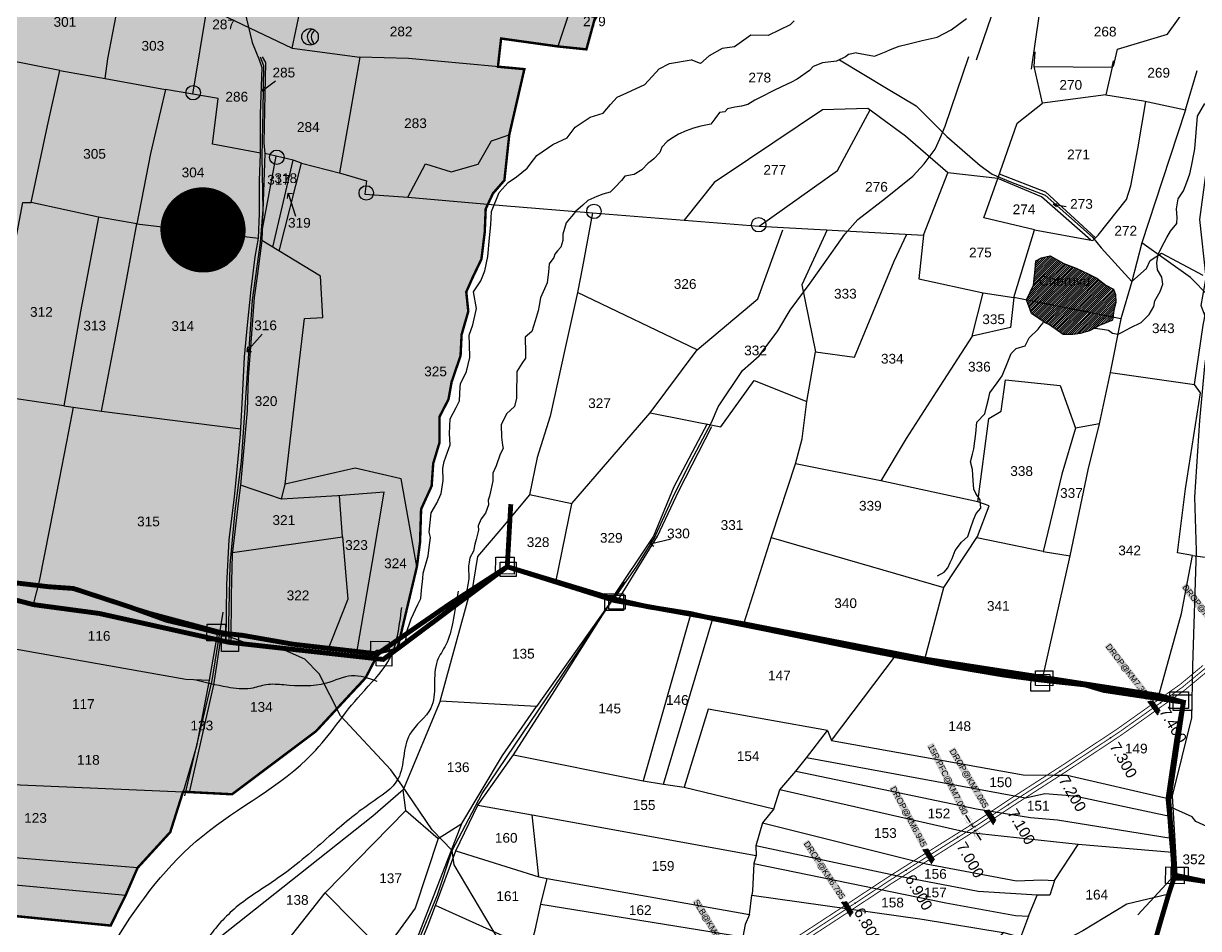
# Model space of a CAD drawing. Header units: inches. Extents: x 201585 to 225365, y 1598878 to 1613111.
# Drawn here: x 208348 to 210278, y 1603468 to 1604955 of the extents above; entities that cross this region are included whole.
import ezdxf
from ezdxf.enums import TextEntityAlignment as Align

# ---------------------------------------------------------------- set-up
doc = ezdxf.new("R2010")
doc.units = ezdxf.units.IN
doc.header["$LTSCALE"] = 15
doc.header["$MEASUREMENT"] = 0
doc.linetypes.add('DASHED2', pattern=[0.375, 0.25, -0.125])
doc.linetypes.add('HIDDEN2', pattern=[0.1875, 0.125, -0.0625])
for name, color, linetype in [('BOUNDRY STONES', 240, 'Continuous'), ('CANAL1', 7, 'Continuous'), ('CSMark', 72, 'Continuous'), ('PLOTS', 7, 'Continuous'), ('PLOTS NO', 7, 'Continuous'), ('ROADS', 1, 'Continuous'), ('STREAMS', 4, 'Continuous'), ('STRUCTURE', 5, 'Continuous'), ('text2', 7, 'Continuous'), ('VILLAGE BOUNDRY', 5, 'Continuous'), ('wells', 7, 'Continuous'), ('WUA13', 3, 'Continuous')]:
    doc.layers.add(name, color=color, linetype=linetype)
doc.styles.get("Standard").update_dxf_attribs({"font": 'arial.ttf'})
doc.dimstyles.get("Standard").update_dxf_attribs({"dimtxt": 0.18, "dimasz": 0.18, "dimexe": 0.18, "dimexo": 0.0625, "dimgap": 0.09, "dimtad": 0, "dimtih": 1, "dimtoh": 1, "dimdec": 4, "dimzin": 0, "dimdsep": 46, "dimtxsty": 'Standard', "dimcen": 0.09, "dimadec": 0, "dimazin": 0, "dimtfac": 1, "dimtdec": 4, "dimtofl": 0, "dimtmove": 0, "dimatfit": 3, "dimfxl": 1, "dimtolj": 1, "dimtzin": 0, "dimarcsym": 0})

# ---------------------------------------------------------------- blocks, each defined once
blk = doc.blocks.new('DROP')
h = blk.add_hatch()
h.set_pattern_fill('ANSI31', color=1, scale=10, angle=45)
h.set_pattern_definition([(90, (-324.4107, -25.7687), (-1.25, 0), [])])
h.paths.add_polyline_path([(-9.9, -4.3), (-13.8, 4.1), (13.8, 4.1), (10.2, -4.3)])
at = {"layer": 'STRUCTURE', "color": 5, "const_width": 0.49}
blk.add_lwpolyline([(-9.9, -4.3), (-13.8, 4.1), (13.8, 4.1), (10.2, -4.3), (-9.9, -4.3)], dxfattribs=at)
at = {"layer": 'STRUCTURE', "color": 5}
blk.add_circle((0, 0), 1.33, dxfattribs=at)
blk = doc.blocks.new('1INLET')
at = {"layer": 'STRUCTURE', "color": 190}
for points, const_width in [([(9.4, 10.1), (9.4, 7.3), (5.2, 4.5), (0, 4.5), (0, 4.5), (0, 4.5), (-5.2, 4.5), (-9.4, 7.3), (-9.4, 10.1)], 0.35), ([(0, -4.5), (0, 4.5)], 1.75), ([(7.3, 5.9), (22.7, 5.9)], 0.35), ([(-9.4, -10.1), (-9.4, -7.3), (-5.2, -4.5), (0, -4.5), (5.2, -4.5), (9.4, -7.3), (9.4, -10.1)], 0.35), ([(7.3, -5.9), (22.7, -5.9)], 0.35)]:
    blk.add_lwpolyline(points, dxfattribs=dict(at, const_width=const_width))
at = {"layer": 'STRUCTURE', "color": 0}
blk.add_circle((0, 0), 1.31, dxfattribs=at)
blk.add_leader([(26, 0.1), (5.6, 0)], dimstyle='Standard', override={"dimasz": 8, "dimgap": 0.09, "dimtad": 0}, dxfattribs=at)

msp = doc.modelspace()

# ---------------------------------------------------------------- hatches: boundary and pattern name
at = {"layer": 'PLOTS NO', "true_color": 0xafd9aa}
h = msp.add_hatch(dxfattribs=at)
h.set_pattern_fill('ANSI31', color=9)
h.set_pattern_definition([(45, (0, 0), (-0.088388347648, 0.088388347648), [])])
h.paths.add_polyline_path([(208994.5, 1604062.4), (208962.5, 1603927.4), (208927.7, 1603919.3), (208790.8, 1603935), (208688.9, 1603951.7), (208521.7, 1603996.6), (208430.3, 1604026.5), (208389.5, 1604029.4), (208303.1, 1604039.5), (208183.5, 1604076), (208068, 1604112.4), (208000.2, 1604139.5), (208025.4, 1604297.9), (208064.7, 1604545.2), (208145.6, 1604794.4), (208169.9, 1604846.5), (208194.2, 1604898.6), (208238.4, 1604962.7), (208285.4, 1605000.6), (208319.1, 1605021.8), (208434.6, 1605082.4), (208437.1, 1605090.6), (208394, 1605097.7), (208330, 1605090.8), (208292.6, 1605065.6), (208266.4, 1605072.3), (208212.8, 1605121.6), (208215.3, 1605133.9), (208233.3, 1605168), (208320.1, 1605215.9), (208366.4, 1605231.4), (208540.9, 1605246.8), (208602.4, 1605237.7), (208641.2, 1605283.2), (208698.7, 1605319.3), (208755.9, 1605365.7), (208781.3, 1605373), (208801.6, 1605386.2), (208813.4, 1605401.9), (208859.5, 1605448.6), (208919.6, 1605485.4), (209000.2, 1605519.6), (209078.7, 1605545.6), (209137.5, 1605565.1), (209163, 1605586.6), (209232.4, 1605613), (209303.9, 1605624.8), (209289.8, 1605610.1), (209246.6, 1605541), (209260.9, 1605540.8), (209393.5, 1605517.5), (209461, 1605507.6), (209528.5, 1605497.7), (209556.8, 1605493.6), (209578.2, 1605535.1), (209662.3, 1605530.2), (209577.1, 1605229.5), (209514.3, 1605235.5), (209456, 1605092.7), (209399.2, 1605104.8), (209109.1, 1605205), (209096.2, 1605164.8), (209094.5, 1605155.7), (209171.6, 1605094.8), (209201.3, 1605068.7), (209269.2, 1605047.5), (209308.3, 1605041.9), (209272.9, 1604912.1), (209226.2, 1604916.9), (209132.8, 1604929.9), (209127.6, 1604883.6), (209171, 1604879.6), (209146.2, 1604771.7), (209138.2, 1604697), (209119.4, 1604675.4), (209107.5, 1604650), (209105.9, 1604611.7), (209100.5, 1604567.5), (209085.3, 1604535.7), (209075.6, 1604513.6), (209078.9, 1604481.7), (209067.9, 1604443.3), (209066.2, 1604408.8), (209051.5, 1604365.7), (209046.4, 1604337.2), (209031.7, 1604308.7), (209031.7, 1604266.4), (209021.3, 1604231.9), (209018.7, 1604194.8), (209001.4, 1604156.8), (208999.7, 1604102.5)])
at = {"layer": 'PLOTS NO', "true_color": 0xc7c8ca}
h = msp.add_hatch(color=9, dxfattribs=at)
h.dxf.hatch_style = 1
h.paths.add_polyline_path([(208150.3, 1603158.3), (208047.7, 1603117.1), (207958.9, 1603122.4), (207958.4, 1603131), (207944.5, 1603147.5), (207840.6, 1603164.5), (207823.2, 1603165.5), (207815.6, 1603195.5), (207738.7, 1603225.1), (207667, 1603250.5), (207669.9, 1603335.7), (207672, 1603398.6), (207675.3, 1603421.9), (207685, 1603480.3), (207697, 1603542), (207699.5, 1603555), (207649.1, 1603563.9), (207683.5, 1603736.6), (207624.3, 1603748.4), (207568.8, 1603764.2), (207539.7, 1603772.7), (207569.3, 1603966.5), (207786.4, 1603945.5), (207807, 1604115.3), (207832.7, 1604189.6), (208000.2, 1604139.5), (208068, 1604112.4), (208183.5, 1604076), (208303.1, 1604039.5), (208372.2, 1604031.4), (208430.3, 1604026.5), (208649.7, 1603958.3), (208671.2, 1603956.4), (208790.8, 1603935), (208931.2, 1603920.1), (208910.4, 1603880.1), (208828.9, 1603792.1), (208691, 1603688.5), (208610.4, 1603692.6), (208589.4, 1603626.3), (208535.7, 1603567.6), (208516.3, 1603522.9), (208491.5, 1603472.8), (208329.9, 1603488.9), (208322.3, 1603457.3), (208318.7, 1603434.3), (208281, 1603397.6), (208250.7, 1603394.9), (208235.7, 1603345.9), (208353, 1603330.4), (208345.3, 1603282), (208300, 1603284.6), (208293.6, 1603256.9), (208241.6, 1603257), (208156, 1603228.8)])
at = {"layer": 'STREAMS'}
h = msp.add_hatch(dxfattribs=at)
h.set_pattern_fill('ANSI31', color=4, scale=19.591158, angle=-0.2757)
h.set_pattern_definition([(44.724334, (196345.0152, 1599625.4793), (-1.72327875, 1.7399414), [])])
h.paths.add_polyline_path([(210034.4, 1604573.2), (210057.2, 1604560.5), (210077.2, 1604552.7), (210098.2, 1604542.6), (210111.3, 1604536.3), (210126.2, 1604524.7), (210138.4, 1604518.4), (210142.1, 1604509.5), (210142.4, 1604497), (210139.3, 1604482.9), (210137.2, 1604467.5), (210126.7, 1604463.1), (210116.8, 1604459), (210099, 1604449.5), (210083.8, 1604445.4), (210071.7, 1604443.6), (210055.9, 1604443.5), (210033.6, 1604459.4), (210026.2, 1604462.7), (210003.9, 1604478.4), (209995.8, 1604500.5), (210007.4, 1604524.8), (210009.8, 1604550.3), (210011.2, 1604564.7), (210020.6, 1604569.8)])
at = {"layer": 'text2'}
h = msp.add_hatch(dxfattribs=at)
h.set_pattern_fill('ANSI31', color=5)
h.set_pattern_definition([(45, (17779.7247, -8063.12473), (-0.088388347648, 0.088388347648), [])])
edge = h.paths.add_edge_path()
edge.add_arc((208643.2, 1604615.5), 69.1, 0, 360)
h.paths.add_polyline_path([(208564.5, 1604584.5), (208721.8, 1604584.5), (208721.8, 1604646.5), (208564.5, 1604646.5)], flags=9)

# ---------------------------------------------------------------- linework, layer by layer
at = {"layer": 'BOUNDRY STONES'}
for points in [[(209123.9, 1604077.9), (209154.3, 1604077.7), (209154.1, 1604050.1), (209123.6, 1604050.4)], [(209303.4, 1604018.2), (209333.8, 1604017.9), (209333.6, 1603990.4), (209303.2, 1603990.6)], [(208649.8, 1603968), (208680.2, 1603967.8), (208680, 1603940.3), (208649.6, 1603940.5)], [(208918.6, 1603939.7), (208949, 1603939.5), (208948.8, 1603911.9), (208918.4, 1603912.2)], [(210003.3, 1603885.5), (210033.8, 1603885.2), (210033.5, 1603857.7), (210003.1, 1603857.9)], [(210231.4, 1603856.8), (210261.9, 1603856.6), (210261.6, 1603829.1), (210231.2, 1603829.3)], [(210224.5, 1603569.3), (210254.9, 1603569), (210254.7, 1603541.5), (210224.3, 1603541.7)]]:
    msp.add_lwpolyline(points, close=True, dxfattribs=at)
at = {"layer": 'BOUNDRY STONES', "color": 1}
for points in [[(209131.2, 1604070), (209157.5, 1604069.9), (209157.4, 1604046.2), (209131.1, 1604046.4)], [(209309.6, 1604015.7), (209336.8, 1604015.5), (209336.7, 1603992.7), (209309.5, 1603992.8)], [(208673.7, 1603948.8), (208701.6, 1603948.6), (208701.5, 1603923), (208673.6, 1603923.2)], [(208927.7, 1603925.3), (208953.5, 1603925.1), (208953.4, 1603899.1), (208927.6, 1603899.2)], [(210010.8, 1603891.5), (210039.1, 1603891.3), (210039, 1603866.8), (210010.7, 1603867)], [(210236.9, 1603851.8), (210267.5, 1603851.6), (210267.4, 1603826), (210236.8, 1603826.2)], [(210233.5, 1603568.9), (210261.5, 1603568.7), (210261.4, 1603547.1), (210233.3, 1603547.2)]]:
    msp.add_lwpolyline(points, close=True, dxfattribs=at)
msp.add_lwpolyline([(210239, 1603555.7), (210178.5, 1603490.2)], dxfattribs=at)
for centre in [(208627, 1604840.9), (208764.4, 1604734.8), (208911.3, 1604676.2), (209285.3, 1604645.9), (209555.9, 1604624)]:
    msp.add_circle(centre, 11.9, dxfattribs=at)
at = {"layer": 'CANAL1', "color": 200, "const_width": 1.5}
for points in [[(209598.9, 1603441.2), (209690.5, 1603501.1), (209766.1, 1603551), (209829.3, 1603591), (209912, 1603642.9), (209966.6, 1603679.4), (210056, 1603737), (210143.6, 1603794.9), (210207.2, 1603840), (210248.2, 1603869), (210285.7, 1603900.2)], [(209605.5, 1603431.1), (209697.1, 1603491), (209772.6, 1603540.9), (209835.7, 1603580.8), (209918.5, 1603632.9), (209973.2, 1603669.3), (210062.6, 1603726.9), (210150.4, 1603785), (210214.1, 1603830.2), (210255.5, 1603859.5), (210293.4, 1603891)]]:
    msp.add_lwpolyline(points, dxfattribs=at)
at = {"layer": 'CANAL1', "color": 1, "linetype": 'HIDDEN2', "ltscale": 4, "const_width": 1.5}
msp.add_lwpolyline([(209602.2, 1603436.2), (209693.8, 1603496), (209769.4, 1603546), (209832.5, 1603585.9), (209915.2, 1603637.9), (209969.9, 1603674.3), (210059.3, 1603731.9), (210147, 1603789.9), (210210.7, 1603835.1), (210251.8, 1603864.3), (210289.6, 1603895.6)], dxfattribs=at)
at = {"layer": 'PLOTS'}
for points in [[(208486.6, 1604896.5), (208506, 1604996.6), (208529.4, 1605117.1), (208529.4, 1605154.8), (208537.5, 1605175.8)], [(208673.6, 1605116.7), (208661.5, 1605048.5), (208649.4, 1604981), (208626.1, 1604838.5)], [(209269.2, 1605047.5), (209226.2, 1604916.9), (209272.9, 1604912.1), (209308.3, 1605041.9)], [(208789.6, 1604913.9), (208813.9, 1605028.3)], [(208649.4, 1604981), (208789.6, 1604913.9), (208900.8, 1604899.5)], [(209226.2, 1604916.9), (209132.8, 1604929.9), (209127.6, 1604883.6)], [(209948.4, 1604700), (209980.2, 1604790.9), (210022.2, 1604823.8), (210008.6, 1604883.8), (210010.1, 1604908)], [(208220.6, 1604354.9), (208287.6, 1604344.9), (208327, 1604553.2), (208347.3, 1604660.4), (208361.1, 1604660.3), (208387.8, 1604786.6), (208407.9, 1604877.4), (208321.8, 1604894.1)], [(208407.9, 1604877.4), (208482.3, 1604864), (208486.6, 1604896.5)], [(208534.5, 1604625.3), (208734.1, 1604602), (208736.1, 1604642.6), (208735.9, 1604696.8), (208737.6, 1604739.9), (208737.5, 1604806.3), (208740.4, 1604881.9), (208735, 1604897.8)], [(208740.5, 1604899.6), (208745.9, 1604890.5), (208744.3, 1604811.8), (208743.3, 1604758.4), (208745, 1604741), (208742.7, 1604677.9), (208739.8, 1604597.9), (208732.5, 1604543.6), (208727.2, 1604504.5), (208722.2, 1604437.5), (208717.4, 1604373.4), (208715.5, 1604319.1), (208710.3, 1604257.7), (208705, 1604196.1), (208700.8, 1604166.9), (208694.2, 1604110.1), (208691.1, 1604082.8), (208689.5, 1604015.6), (208688.7, 1603937.8)], [(208804.8, 1604725), (208869, 1604708.7), (208911.8, 1604696.1), (208908.9, 1604674.1), (208979.5, 1604669.5), (209008.5, 1604723.8), (209050.6, 1604711.1), (209095.1, 1604723.7), (209117.1, 1604761.7), (209146.2, 1604771.7), (209171, 1604879.6), (208980.7, 1604897.2), (208900.8, 1604899.5), (208884.3, 1604805.3), (208867.5, 1604709.2)], [(210008.6, 1604883.8), (210136.5, 1604883), (210126, 1604837.2), (210022.2, 1604823.8)], [(210126, 1604837.2), (210187.8, 1604827.5), (210256.8, 1604812.9), (210276.1, 1604877.1)], [(208482.3, 1604864), (208581.4, 1604846.1), (208557.1, 1604740.8), (208534.5, 1604625.3), (208471.7, 1604636.2), (208361.1, 1604660.3)], [(208737.6, 1604741.4), (208658.9, 1604756.2), (208668, 1604831.4), (208581.4, 1604846.1)], [(208979.5, 1604669.5), (209135.4, 1604655.8), (209283, 1604643.8), (209433.6, 1604631.5), (209556.8, 1604621.6), (209826.5, 1604606.8), (209866.5, 1604709.2), (209797, 1604769.7), (209735.4, 1604815.1), (209660.8, 1604812.8), (209538.9, 1604731.3), (209482.5, 1604693.6), (209433.6, 1604631.5)], [(209556.8, 1604621.6), (209685.1, 1604713), (209738.8, 1604812.6)], [(210256.8, 1604812.9), (210218.8, 1604696.4), (210185.4, 1604594.3), (210168.6, 1604530.7), (210150.6, 1604469.4), (209975.2, 1604504.6)], [(210008.8, 1604615.6), (210104.8, 1604598.2), (210113.6, 1604606.9), (210160.1, 1604665.3), (210167.1, 1604687.9), (210178.4, 1604748.6), (210191.6, 1604826.7)], [(208762.8, 1604736.7), (208740.5, 1604616.8)], [(208758.1, 1604586.9), (208791.2, 1604730), (208745, 1604741)], [(208768.4, 1604580.7), (208804.8, 1604725), (208791.2, 1604730)], [(209826.5, 1604606.8), (209818.9, 1604535.3), (209924.8, 1604512.1), (209975.2, 1604504.6), (210008.8, 1604615.6), (209925.7, 1604635.1), (209948.4, 1604700), (209866.5, 1604709.2)], [(210101.4, 1604598.8), (210020.4, 1604670.1), (209948.4, 1604700)], [(209951.1, 1604707.7), (210026.9, 1604678.2), (210109.2, 1604602.5)], [(209283, 1604643.8), (209266.4, 1604554.6), (209258.4, 1604512.6), (209238.7, 1604424.1), (209213.3, 1604309.3), (209191.9, 1604241.5), (209179.6, 1604180.2), (209132.1, 1604123.8), (209094.2, 1604078.9), (209084.2, 1604018.3)], [(208471.7, 1604636.2), (208441.7, 1604481.3), (208414.7, 1604326.6), (208287.6, 1604344.9)], [(208414.7, 1604326.6), (208476.3, 1604317.6), (208498.1, 1604431.6), (208517.8, 1604535.8), (208534.5, 1604625.3)], [(208681.1, 1603939.1), (208682.4, 1604033), (208686.4, 1604106.6), (208694.7, 1604177.1), (208697.3, 1604198.9), (208705, 1604279.9), (208708, 1604340.6), (208711.2, 1604407.1), (208716.5, 1604458.9), (208722.5, 1604517.8), (208729, 1604571.1), (208734.1, 1604602)], [(209454.7, 1604418.6), (209554.4, 1604502.3), (209595.8, 1604615.6)], [(209668.4, 1604615.5), (209626.7, 1604525.2), (209649.3, 1604415), (209713.5, 1604406.3), (209778.5, 1604564.1), (209799, 1604608.3)], [(208772.2, 1604173.1), (208778, 1604197.8), (208799.7, 1604382.1), (208810, 1604470), (208839.8, 1604471.6), (208836.1, 1604539.8), (208739.8, 1604597.9)], [(210133.5, 1604381.3), (210271.8, 1604361.6), (210285.7, 1604458.9), (210295.2, 1604506.9), (210265, 1604537.1), (210185.4, 1604594.3)], [(209249.1, 1604166.1), (209377.4, 1604315.2), (209454.7, 1604418.6), (209258.4, 1604512.6)], [(209975.2, 1604504.6), (209969.7, 1604455), (209906.4, 1604440.9), (209924.8, 1604512.1)], [(210115.4, 1604297.2), (210133.5, 1604381.3), (210151.1, 1604469.3)], [(209906.4, 1604440.9), (209847.4, 1604349.6), (209798, 1604273), (209756.7, 1604203.5), (209616.5, 1604231), (209627.2, 1604272.1), (209634.9, 1604333.7), (209649.3, 1604415)], [(209377.4, 1604315.2), (209493.9, 1604292.2), (209548.4, 1604368.4), (209634.9, 1604333.7)], [(209916, 1604169), (209933.9, 1604305.9), (209953.9, 1604317.8), (209961.3, 1604369.3), (210051.2, 1604360), (210076.2, 1604289.7), (210053.9, 1604214.2), (210023, 1604087.2), (209914.1, 1604109.6)], [(210213.2, 1603850.9), (210250.6, 1603985.5), (210268.6, 1604080.5), (210243.7, 1604085.2), (210257, 1604190.2), (210281.5, 1604347.8), (210271.8, 1604361.6)], [(208430.1, 1604324.3), (208422.3, 1604284.4), (208406.8, 1604205.3), (208390.9, 1604124.3), (208374, 1604038.3), (208364, 1604000.1)], [(208476.3, 1604317.6), (208705.4, 1604288.7)], [(209471.2, 1604296.7), (209416.3, 1604193.4), (209383.3, 1604112.3), (209313.6, 1604008.5)], [(209323.8, 1604005.8), (209389.8, 1604112.6), (209424.7, 1604186.9), (209478.8, 1604292.5)], [(210023, 1604087.2), (210067.3, 1604080.4), (210096.9, 1604221.4), (210115.4, 1604297.2), (210076.2, 1604289.7)], [(208962.5, 1603927.4), (208994.5, 1604062.4), (208968.6, 1604206.6), (208893.2, 1604224.4), (208778, 1604197.8)], [(209531.5, 1603968.5), (209577.3, 1604113), (209616.5, 1604231)], [(208895, 1603914.9), (208921.5, 1604071.1), (208940.7, 1604184.5), (208864.3, 1604178.6), (208772.2, 1604173.1), (208705, 1604196.1)], [(209576.4, 1604110.1), (209859.8, 1604027.9), (209915.5, 1604111.8), (209934.2, 1604162.3), (209916, 1604169), (209756.7, 1604203.5)], [(208872.3, 1604111.6), (208867.1, 1604178.8)], [(209222.9, 1604037), (209248.9, 1604165.4), (209179.6, 1604180.2)], [(210268.6, 1604080.5), (210355.3, 1604069.3), (210372.4, 1604144.3)], [(208691.4, 1604085.7), (208872.3, 1604111.6), (208881.1, 1604008.8), (208845.8, 1603920.4)], [(210022.4, 1603880.5), (210067.3, 1604080.4)], [(210355.3, 1604069.3), (210394.7, 1604062.3), (210378.1, 1603948.5), (210360.3, 1603846.8), (210339.6, 1603729.4), (210331, 1603641.7), (210303.9, 1603629.9), (210273.8, 1603644), (210267.8, 1603651.4), (210230.3, 1603668.4)], [(209316.5, 1604009.6), (209190.9, 1603832.4), (209032.9, 1603841.3), (209083.6, 1604026.9)], [(209828.6, 1603910.6), (209859.8, 1604027.9)], [(207960.1, 1603103.5), (207962.3, 1603093.7), (208034.6, 1603103.1), (208342.3, 1603117.5), (208527.1, 1603132.5), (208637.1, 1603087.6), (208733.9, 1603055.1), (208797, 1603042.6), (208855.7, 1603033.2), (208861.2, 1603036.7), (208897.3, 1603140.9), (208923.6, 1603201.8), (208987, 1603270.7), (208992.1, 1603353.3), (208998.7, 1603439.2), (209013, 1603473.8), (209025.2, 1603505.5), (209058.2, 1603595.8), (209094.6, 1603670.6), (209153, 1603753.1), (209221, 1603859), (209316.5, 1604009.6)], [(209444.7, 1603985.2), (209365.9, 1603710.5)], [(209399.5, 1603705), (209480.3, 1603977)], [(208666.8, 1603954), (208653.2, 1603875.9), (208632.4, 1603767.4), (208610.4, 1603692.6), (208589.4, 1603626.3), (208535.7, 1603567.6), (208516.3, 1603522.9), (208491.5, 1603472.8), (208329.9, 1603488.9), (208322.3, 1603457.3), (208318.7, 1603434.3), (207960.8, 1603478.5), (207953.3, 1603382.4), (207947.5, 1603241), (207958.4, 1603131)], [(208164.6, 1603947.4), (208281.8, 1603944.2), (208308.9, 1603932), (208614.9, 1603877.5), (208653.2, 1603875.9)], [(208666.8, 1603954), (208666.8, 1603954), (208673.2, 1603950.6), (208660.6, 1603868), (208620.2, 1603691.4), (208610.4, 1603692.6)], [(208620.2, 1603691.4), (208691, 1603688.5), (208828.9, 1603792.1), (208908, 1603875.2), (208929.7, 1603919.1)], [(209153, 1603753.1), (209365.9, 1603710.5), (209399.5, 1603705), (209433.7, 1603700.3), (209580.6, 1603664.3), (209590.7, 1603695.9), (209616.8, 1603726.7), (209634.4, 1603748.5), (209669, 1603793.4), (209675.3, 1603776.6), (209780.4, 1603916.1)], [(209032.9, 1603841.3), (208972.2, 1603695.7), (208921.9, 1603652.6), (208671.5, 1603453.5), (208620.6, 1603358.3), (208651.3, 1603337.6), (208743.4, 1603399.5), (208843.7, 1603526.3), (208976.3, 1603661.7), (208972.2, 1603695.7)], [(208976.3, 1603661.7), (209029.6, 1603615.8), (209068.4, 1603640.6), (209135, 1603752.2), (209190.9, 1603832.4)], [(209669, 1603793.4), (209473, 1603828), (209433.7, 1603700.3)], [(209675.3, 1603776.6), (209990.2, 1603720.2), (210042.2, 1603719.8), (210062.4, 1603719.6), (210228.2, 1603681.3)], [(210231, 1603652), (210074.8, 1603685.6), (210026.1, 1603689.2), (209994.2, 1603682), (209634.4, 1603748.5)], [(209616.8, 1603726.7), (209913.4, 1603664.6), (210002.4, 1603650.1), (210046.9, 1603646.6), (210233.6, 1603616.5)], [(208142.6, 1603708.8), (208253.1, 1603707.6), (208610.4, 1603692.6)], [(210235.8, 1603592.8), (210080.6, 1603606.1), (209898.3, 1603625.5), (209590.7, 1603695.9)], [(209094.6, 1603670.6), (209183.6, 1603654.8), (209551.8, 1603588.1), (209547.8, 1603574.6), (209545.5, 1603530), (209544.8, 1603522.8)], [(209194.8, 1603552.8), (209183.6, 1603654.8)], [(209580.6, 1603664.3), (209562.1, 1603641.8), (209551.2, 1603603.7), (209551.8, 1603588.1)], [(208992.1, 1603353.3), (208982.3, 1603350.6), (208990.3, 1603440.3), (209068.4, 1603640.6)], [(209562.1, 1603641.8), (209831.1, 1603574), (209979.4, 1603546.4), (210020.7, 1603548.2), (210041.9, 1603547), (210080.6, 1603606.1)], [(209029.6, 1603615.8), (208991.7, 1603501.6), (208939.4, 1603429.8), (208843.7, 1603526.3)], [(208535.7, 1603567.6), (208132.6, 1603600.4)], [(209058.2, 1603595.8), (209194.8, 1603552.8), (209208.5, 1603550), (209540.9, 1603490.8), (209544.8, 1603522.8), (209824.5, 1603483.2), (209957.6, 1603461.6), (209912, 1603405.3), (209967.3, 1603384.3), (210008.4, 1603377.7), (209980.2, 1603337.7), (209922.4, 1603188.9), (210000.1, 1603179.2), (210084.5, 1603164.2)], [(210041.9, 1603547), (210034.3, 1603522.7), (210013.1, 1603522.8), (209916.6, 1603528.9), (209787.4, 1603553.2), (209551.2, 1603603.7)], [(208129.4, 1603559), (208516.3, 1603522.9)], [(209547.8, 1603574.6), (209863.4, 1603510.2), (209977.9, 1603489.2), (209999.1, 1603488), (210013.1, 1603522.8)], [(209142.4, 1603294.4), (209165.3, 1603377.1), (209178.6, 1603424.1), (209180.6, 1603435.7), (209188.6, 1603465.3), (209197.9, 1603508.2), (209208.5, 1603550)], [(210238.6, 1603552.7), (210229.3, 1603524.6), (210160.6, 1603507.9), (210088.5, 1603464.4), (210057, 1603447.7), (210008.4, 1603377.7)], [(209180.6, 1603435.7), (209025.2, 1603505.5)], [(209197.9, 1603508.2), (209529.8, 1603454.1)], [(209540.9, 1603490.8), (209533.7, 1603474.7), (209529.8, 1603454.1), (209529.3, 1603447.8), (209524.5, 1603410.4), (209512, 1603324.1), (209497.4, 1603244.2), (209494.4, 1603233.8), (209463, 1603159.5), (209474.7, 1603052.8), (209523.1, 1603043.4), (209512, 1602999.8), (209487.9, 1602995.4), (209429.2, 1602866.4), (209425.2, 1602823.1), (209479.4, 1602682.9)], [(209999.1, 1603488), (209986.1, 1603453.1), (209957.6, 1603461.6)]]:
    msp.add_lwpolyline(points, dxfattribs=at)
at = {"layer": 'PLOTS NO'}
for points in [[(208740.1, 1604844.1), (208762, 1604860.6)], [(208742.9, 1604850.3), (208740.1, 1604844.1), (208744, 1604844.9)], [(208782.2, 1604667.1), (208782.8, 1604676), (208790, 1604675.5)], [(208782.8, 1604676), (208795, 1604638.1)], [(210044.9, 1604653.5), (210039.5, 1604657.8), (210046.3, 1604658.9)], [(210039.5, 1604657.8), (210061.1, 1604654.2)], [(208715.1, 1604415.7), (208740.2, 1604444.5)], [(208716.3, 1604423.4), (208715.1, 1604415.7), (208722.7, 1604415.7)], [(209377.4, 1604100), (209412.2, 1604107.8)], [(209380.6, 1604105.3), (209377.4, 1604100), (209383.6, 1604096.2)]]:
    msp.add_lwpolyline(points, dxfattribs=at)
at = {"layer": 'ROADS', "color": 1}
for points in [[(208703.6, 1605315.7), (208684, 1605176.1), (208677.2, 1605108), (208708, 1604989.6), (208723.8, 1604923.1), (208736.2, 1604894)], [(209913.7, 1604894.9), (209938.3, 1604966.8)], [(208737.3, 1604900), (208742.8, 1604885.8), (208741.4, 1604811.6), (208739.9, 1604736), (208741.7, 1604648.9), (208737.1, 1604594.7), (208724.1, 1604500.2), (208717, 1604396.5), (208711.4, 1604314.9), (208706, 1604234.9), (208695.3, 1604153.7), (208687.3, 1604065.6), (208684.8, 1603968.3), (208685.8, 1603938.1)], [(210243.3, 1603554.8), (210238.8, 1603629.8), (210235.3, 1603685.7), (210267.1, 1603814.3), (210269, 1603899.6), (210275, 1604089.1), (210272.1, 1604176.7), (210280.4, 1604302.6), (210288.4, 1604391.9), (210297.1, 1604453.2), (210282.4, 1604491.3), (210290.9, 1604537.3), (210280.6, 1604632.6), (210299.6, 1604774.2), (210309.3, 1604846.3), (210309.7, 1604906.5)]]:
    msp.add_lwpolyline(points, dxfattribs=at)
at = {"layer": 'ROADS'}
for points in [[(209317, 1604007.4), (209355.9, 1604063.2), (209384.2, 1604108.6), (209414.7, 1604176.1), (209439.9, 1604226.9), (209478.4, 1604299.4), (209489.1, 1604324.8), (209529.1, 1604384.7), (209556.9, 1604408.7), (209587.5, 1604449.6), (209607.5, 1604483.5), (209640.5, 1604528.1), (209661.9, 1604558.1), (209697.1, 1604608.7), (209718.7, 1604632.4), (209764.2, 1604667.8), (209809.2, 1604703.9), (209827.4, 1604724.3), (209845.7, 1604748.1), (209853.2, 1604765.3), (209862.2, 1604786.2), (209900.9, 1604900.6)], [(209688.5, 1604895.1), (209768.6, 1604846.8), (209814.5, 1604819.1), (209865.1, 1604769.1), (209919.6, 1604721.5), (209939.2, 1604707.3), (209969.7, 1604694.6), (210026.2, 1604672.7), (210103.9, 1604603.7), (210118.6, 1604585.9), (210168.6, 1604530.7), (210192.6, 1604552.4), (210199.1, 1604565.5), (210217.4, 1604577.2), (210285.5, 1604541.1)], [(208587.4, 1602159.4), (208602.2, 1602212.6), (208608.3, 1602234.8), (208594.6, 1602411.9), (208616.9, 1602467.7), (208639.6, 1602545.1), (208778.8, 1602765.2), (208843.2, 1602958.1), (208863.9, 1603022.9), (208914, 1603165.4), (208966.9, 1603246.7), (208978.4, 1603279.1), (208992.5, 1603407.1), (208994.8, 1603442.5), (209028.1, 1603523.3), (209052.5, 1603596.1), (209101.7, 1603689.6), (209234.4, 1603886), (209336.2, 1604037.3)], [(208613.6, 1603686), (208658.2, 1603875.3), (208676.2, 1603987.4)], [(209814.8, 1602649.2), (209730.9, 1602690.2), (209631.6, 1602776.7), (209539.9, 1602869), (209448.6, 1602995.7), (209359.8, 1603106.1), (209308.2, 1603193.7), (209254.2, 1603242.3), (209184.8, 1603339.7), (209135.2, 1603425), (209128.5, 1603449.8), (209055.8, 1603572.7), (209052.5, 1603596.1), (209019.8, 1603630), (208970, 1603703.7), (208951.7, 1603728.5), (208869.2, 1603817.2), (208833.9, 1603886.1), (208810.7, 1603910.6), (208763.3, 1603931.3), (208717.6, 1603935.5), (208667.6, 1603954)]]:
    msp.add_lwpolyline(points, dxfattribs=at)
at = {"layer": 'STREAMS', "color": 4}
for points in [[(210243, 1605097.1), (210181.8, 1605036.7), (210080.5, 1605028.8), (210063.3, 1605009.6), (210104.3, 1605019.2), (210150.9, 1605006.2), (210154.5, 1604989.4), (210135, 1604978.4), (210126.5, 1604993.5), (210040.9, 1604985.6), (210035.9, 1604971.9), (210016.6, 1604970.5), (210003.3, 1604879.4)], [(210138.8, 1604884.1), (210145.2, 1604912.3), (210227.6, 1604937.3), (210273.4, 1605001.9)], [(209614.4, 1604959.1), (209607.6, 1604952.6), (209571.6, 1604935.1), (209542.8, 1604935.4), (209516.1, 1604916.1), (209496, 1604913.7), (209474.6, 1604901.6), (209460.2, 1604888.9), (209445, 1604894.9)], [(209716.6, 1604906.3), (209746.2, 1604900.8), (209765.5, 1604908.6), (209772.3, 1604912), (209786.7, 1604917.6), (209800.1, 1604920.8), (209824.2, 1604926.4), (209849.2, 1604932.3), (209871.8, 1604944.3), (209897.3, 1604962.8)], [(208975.6, 1603937.2), (208978.6, 1603957.4), (208982.9, 1603970.1), (208985.1, 1603976.6), (208995.8, 1604000), (209000.8, 1604010.2), (209002.3, 1604023.7), (209004.4, 1604042.8), (209004.9, 1604051.5), (209012.8, 1604080.3), (209014.6, 1604094.1), (209016.8, 1604110), (209014.8, 1604118.8), (209018.1, 1604150.8), (209027, 1604166.7), (209034.5, 1604182.5), (209037.5, 1604203.7), (209037.2, 1604224.2), (209039.4, 1604235.1), (209044.8, 1604250.3), (209049, 1604262.3), (209048.1, 1604281.3), (209048.9, 1604305), (209058.9, 1604324), (209064.6, 1604334.7), (209065.8, 1604357.5), (209066.1, 1604362.5), (209075.8, 1604383.1), (209081.6, 1604406.1), (209081, 1604427.3), (209080.6, 1604442.8), (209086.1, 1604459.7), (209092.6, 1604486.4), (209087.4, 1604513.6), (209099.5, 1604531.9), (209106, 1604548.1), (209111.1, 1604571.9), (209114, 1604602.3), (209116.1, 1604623.6), (209117.1, 1604645.6), (209129.6, 1604677), (209144.5, 1604693.5), (209158, 1604702.7), (209175.4, 1604717), (209186.1, 1604730.8), (209191.3, 1604737.5), (209217.5, 1604755.9), (209241.2, 1604766.8), (209254.4, 1604784.4), (209279.3, 1604800.9), (209300.2, 1604807.5), (209312.6, 1604821.5), (209323.5, 1604833.8), (209339.2, 1604840.5), (209368.7, 1604854.3), (209392.2, 1604880), (209409.2, 1604888.7), (209445, 1604894.9), (209445, 1604894.9)], [(209716.6, 1604906.3), (209703.3, 1604903.4), (209698.5, 1604899.6), (209683.8, 1604892.9), (209660.8, 1604889.9), (209645.5, 1604883.9), (209639.6, 1604877.4), (209619.2, 1604863.1), (209608.6, 1604857.7), (209602.5, 1604854.8), (209581.8, 1604845), (209558.1, 1604833.1), (209549.6, 1604828.9), (209538, 1604821.3), (209527.6, 1604818.6), (209516.6, 1604817.3), (209504.8, 1604814.2), (209500, 1604809.3), (209491.6, 1604808.3), (209484.1, 1604798.2), (209477.5, 1604789.4), (209460.8, 1604785.7), (209449, 1604782.6), (209436.6, 1604778.4), (209424, 1604772.8), (209411.3, 1604764.6), (209405.6, 1604761), (209396.8, 1604751.7), (209393.6, 1604742.7), (209383.6, 1604732), (209377.7, 1604727.5), (209374.5, 1604725.3), (209363.9, 1604714), (209351.6, 1604706.6), (209335.8, 1604703.7), (209330.4, 1604696.6), (209319.5, 1604685.4), (209311.8, 1604677.4), (209300, 1604674.3), (209290.1, 1604670.5), (209275.4, 1604663.6), (209267, 1604656), (209255.2, 1604646), (209248.7, 1604638.1), (209244.9, 1604633.5), (209239.8, 1604627), (209234, 1604608.6), (209234, 1604597.9), (209230.8, 1604587.1), (209225.6, 1604581.1), (209221, 1604575.8), (209219.6, 1604570.3), (209211.9, 1604559.8), (209210.5, 1604546.6), (209208.5, 1604528.4), (209201.7, 1604513.6), (209197.6, 1604503.9), (209195.1, 1604491.3), (209193.7, 1604482.8), (209188.7, 1604466.1), (209183.3, 1604448.6), (209172.5, 1604439.5), (209172.8, 1604413.8), (209172.8, 1604405.1), (209166.6, 1604396.3), (209158.7, 1604382.7), (209158.6, 1604372.8), (209158.1, 1604354.3), (209158, 1604339), (209154.6, 1604325.5), (209141.4, 1604313.6), (209133, 1604295.1), (209133.3, 1604275), (209135.3, 1604261.7), (209136.2, 1604256.5), (209131.4, 1604247.2), (209124.8, 1604228.1), (209119.3, 1604216), (209119.2, 1604208.1), (209119.2, 1604203.2), (209116.2, 1604188.1), (209113.5, 1604178), (209111.7, 1604171.7), (209112.3, 1604163.8), (209107, 1604150.1), (209100.2, 1604140.9), (209094.9, 1604129.5), (209095.8, 1604122.1), (209091.7, 1604106.8), (209089.8, 1604099.1), (209087.3, 1604087.7), (209081.4, 1604076.9), (209080.2, 1604069.7), (209079.2, 1604063.3), (209079.9, 1604042.3), (209078.2, 1604032.6), (209076.7, 1604023.8), (209078.6, 1604014.2)], [(210107.9, 1604454.3), (210120.6, 1604452.2), (210130.2, 1604450.7), (210137, 1604445.9), (210146.1, 1604444), (210153.9, 1604448.3), (210166.1, 1604454.4), (210184.3, 1604463.4), (210197.4, 1604476.4), (210204.7, 1604489.7), (210206.8, 1604498.8), (210215.4, 1604514.2), (210219.4, 1604526.5), (210218.1, 1604537.8), (210210.7, 1604549.7), (210210, 1604561.2), (210211.8, 1604575.3), (210217.6, 1604586.4), (210226.1, 1604602.9), (210232.3, 1604613.4), (210242.4, 1604625.8), (210243.4, 1604635.8), (210242.3, 1604650.3), (210245, 1604666.7), (210253.7, 1604679.5), (210258.9, 1604693.7), (210263.9, 1604707.5), (210266.5, 1604720.4), (210271.1, 1604742.8), (210272.5, 1604748.9), (210276.6, 1604802.1), (210288.8, 1604823.1)], [(210034.4, 1604573.2), (210057.2, 1604560.5), (210077.2, 1604552.7), (210098.2, 1604542.6), (210111.3, 1604536.3), (210126.2, 1604524.7), (210138.4, 1604518.4), (210142.1, 1604509.5), (210142.4, 1604497), (210139.3, 1604482.9), (210137.2, 1604467.5), (210126.7, 1604463.1), (210116.8, 1604459), (210099, 1604449.5), (210083.8, 1604445.4), (210071.7, 1604443.6), (210055.9, 1604443.5), (210033.6, 1604459.4), (210026.2, 1604462.7), (210003.9, 1604478.4), (209995.8, 1604500.5), (210007.4, 1604524.8), (210009.8, 1604550.3), (210011.2, 1604564.7), (210020.6, 1604569.8), (210034.4, 1604573.2)], [(209849.8, 1604047.5), (209860.5, 1604053.5), (209866.3, 1604060.4), (209870.5, 1604069.4), (209873.4, 1604075.6), (209878.5, 1604088.8), (209889, 1604102.6), (209899.6, 1604111.7), (209903.9, 1604124.9), (209908.9, 1604139.3), (209913.3, 1604149.5), (209920.5, 1604158.4), (209919.4, 1604172.3), (209912.8, 1604182.3), (209909.1, 1604189.4), (209908, 1604203.7), (209906.9, 1604222), (209903.8, 1604234.7), (209906.8, 1604247.1), (209909, 1604255.9), (209910.9, 1604268.4), (209912.8, 1604281.2), (209914.3, 1604299.7), (209927.1, 1604313.3), (209930.6, 1604327.3), (209933.1, 1604337.3), (209935.5, 1604347.9), (209947.5, 1604364.4), (209955.7, 1604375.9), (209966.1, 1604401.7), (209970.5, 1604412.6), (209978.7, 1604420.8), (209993.3, 1604425.3), (209999.9, 1604438.4), (210014.7, 1604452.7), (210020.1, 1604459.1), (210023.5, 1604463.2)]]:
    msp.add_lwpolyline(points, dxfattribs=at)
at = {"layer": 'STREAMS'}
for points in [[(209062.2, 1604022.3), (209053.3, 1603971.2), (209042, 1603933.9), (209028, 1603907.9), (209017.4, 1603829.9), (208982.8, 1603787.1), (208963.8, 1603714.4), (208917.8, 1603673.4), (208850.6, 1603619.5), (208770.1, 1603553.4), (208701.2, 1603505.6), (208653.3, 1603455), (208602.4, 1603359.9), (208573.7, 1603293.4), (208537.8, 1603197), (208515.5, 1603147.1), (208488.6, 1603078.8), (208454.1, 1603051), (208378.3, 1603021.7), (208313.1, 1603002), (208233, 1602992.1), (208148.5, 1602967.2), (208079.1, 1602937.4), (207983.1, 1602919.7), (207854.5, 1602882), (207797.1, 1602845.6), (207791.1, 1602749.9), (207818.4, 1602635.9), (207834.7, 1602582.2), (207810.5, 1602523.5), (207770.6, 1602474.6), (207736.3, 1602469.6), (207690.9, 1602509.5), (207593.1, 1602510), (207528.9, 1602508.7), (207470.7, 1602487.2), (207411.5, 1602326.9), (207374, 1602251.7), (207331.3, 1602185.2), (207301.5, 1602087.1), (207293.9, 1602009), (207299.8, 1601968.5), (207302.8, 1601900.3), (207278.2, 1601791.6), (207301.2, 1601697.4), (207324.5, 1601641), (207377.6, 1601555.8), (207414, 1601495), (207436.5, 1601445.6), (207466.9, 1601401.4), (207485.1, 1601354.8), (207507.6, 1601310.7), (207518.8, 1601273.3), (207546.7, 1601239.7)], [(208929.2, 1603873.9), (208887.3, 1603883), (208846.1, 1603871.1), (208776, 1603868.1), (208747.1, 1603868.3), (208721.7, 1603862.4), (208683.2, 1603864.4), (208629, 1603876.2)]]:
    msp.add_spline(points, degree=3, dxfattribs=at)
msp.add_open_spline([(205448.3, 1602190.7), (205452, 1602194.7), (205463.5, 1602208.7), (205452.3, 1602246.7), (205484.8, 1602301.1), (205559.4, 1602300.7), (205635.9, 1602290.3), (205719.5, 1602311.3), (205783.6, 1602362.8), (205859.3, 1602377), (205920.8, 1602408.3), (205960.5, 1602478.8), (205994.3, 1602538), (206045, 1602604), (206131.8, 1602631.7), (206231.3, 1602654.2), (206360.3, 1602676.2), (206489, 1602698), (206607.4, 1602760.5), (206696.7, 1602857), (206787, 1602961.7), (206881.4, 1603070.9), (206985, 1603112.1), (207089.3, 1603132.2), (207213.9, 1603072), (207361.9, 1603067.5), (207523.4, 1603084.4), (207656.3, 1603085.5), (207769.1, 1603034.8), (207854.5, 1603086.1), (207959.6, 1603064.8), (208082.6, 1603067.7), (208222.4, 1603054), (208288.7, 1603180.3), (208409.6, 1603276.8), (208495.8, 1603455.5), (208631.1, 1603634.2), (208811.6, 1603720.9), (208886.6, 1603841), (208959, 1603908.3), (208965.7, 1603963.6), (208969.6, 1603995.2)], degree=3, knots=[333.129554, 333.129554, 333.129554, 333.129554, 372.453809, 467.507148, 599.405292, 786.988788, 975.952713, 1197.515019, 1412.322574, 1583.136287, 1775.938496, 1908.109445, 2183.816929, 2299.158117, 2525.395719, 2841.553805, 3082.627636, 3513.692639, 3824.00079, 4073.876203, 4501.317875, 4880.693028, 5138.763324, 5333.031684, 5664.060904, 6140.364686, 6437.295503, 6893.146747, 7151.617956, 7284.482061, 7604.742426, 7909.640969, 8261.361908, 8524.583984, 8893.318894, 9433.773009, 9995.419481, 10564.191408, 10882.403732, 11056.520592, 11288.298818, 11288.298818, 11288.298818, 11288.298818], dxfattribs=at)
at = {"layer": 'text2', "color": 2, "linetype": 'Continuous'}
for p in [(210206, 1603832, 68), (209907, 1603636, 65), (209910, 1603635, 66), (209936.8, 1603652.3), (209834, 1603592, 64), (209700, 1603506, 63)]:
    msp.add_point(p, dxfattribs=at)
at = {"layer": 'text2', "color": 3, "linetype": 'Continuous'}
for p in [(210215.7, 1603838.6), (210133.8, 1603781.2), (210050.3, 1603726.2), (209966.3, 1603671.9), (209882.5, 1603617.3), (209797.9, 1603564), (209714.1, 1603509.5)]:
    msp.add_point(p, dxfattribs=at)
at = {"layer": 'VILLAGE BOUNDRY', "color": 6}
msp.add_lwpolyline([(210136.5, 1604883), (210138.8, 1604893)], dxfattribs=at)
at = {"layer": 'VILLAGE BOUNDRY', "linetype": 'DASHED2', "ltscale": 8, "const_width": 8}
for points in [[(208303.1, 1604039.5), (208389.5, 1604029.4), (208430.3, 1604026.5), (208521.7, 1603996.6), (208583.9, 1603974.1), (208631.3, 1603963), (208666.8, 1603954), (208708, 1603949.6), (208790.8, 1603935), (208929.7, 1603919.1), (209047.2, 1604000.3), (209142.9, 1604062.2), (209148.7, 1604165), (209142.9, 1604062.2), (209236.5, 1604033.8), (209316.5, 1604009.6), (209374, 1603996.5), (209444.7, 1603985.2), (209480.3, 1603977), (209592.9, 1603954.3), (209718.2, 1603928.4), (209780.4, 1603916.1), (209865.1, 1603900.1), (209957.8, 1603884.4), (210017.5, 1603876.3), (210092.2, 1603868.1), (210122.5, 1603859.1), (210179, 1603850.6), (210253.5, 1603839.7), (210242.7, 1603780.5), (210233.8, 1603720.1), (210228.2, 1603681.3)], [(210427.9, 1603516.1), (210239, 1603555.7), (210229.5, 1603678.3), (210237.3, 1603730.5), (210253.5, 1603839.7), (210213.2, 1603850.9), (210022.4, 1603880.5), (209828.6, 1603910.6), (209535, 1603967.8), (209319.6, 1604006.6), (209142.9, 1604062.2), (209045.5, 1603989.4), (208939.3, 1603910), (208685.8, 1603938.1), (208594.4, 1603958.4), (208472.6, 1603985.5), (208364.6, 1604000), (208305, 1604015.5)], [(210228.2, 1603681.3), (210231, 1603652), (210233.6, 1603616.5), (210235.8, 1603592.8), (210237.6, 1603566.4), (210238.6, 1603552.7), (210304.1, 1603543), (210238.6, 1603552.7), (210229.3, 1603524.6), (210214.3, 1603473.6), (210190.3, 1603387.9)]]:
    msp.add_lwpolyline(points, dxfattribs=at)
at = {"layer": 'wells', "color": 0}
msp.add_circle((208819, 1604932.6), 13.6, dxfattribs=at)
for centre, start, end in [((208828, 1604932.7), 109.888, 251.3113), ((208834.5, 1604932.4), 123.8119, 234.0755)]:
    msp.add_arc(centre, 13.6, start, end, dxfattribs=at)
at = {"layer": 'WUA13', "color": 17, "const_width": 4}
for points in [[(209308.3, 1605041.9), (209272.9, 1604912.1), (209226.2, 1604916.9), (209132.8, 1604929.9), (209127.6, 1604883.6), (209171, 1604879.6), (209146.2, 1604771.7), (209138.2, 1604697), (209119.4, 1604675.4), (209107.5, 1604650), (209105.9, 1604611.7), (209100.5, 1604567.5), (209085.3, 1604535.7), (209075.6, 1604513.6), (209078.9, 1604481.7), (209067.9, 1604443.3), (209066.2, 1604408.8), (209051.5, 1604365.7), (209046.4, 1604337.2), (209031.7, 1604308.7), (209031.7, 1604266.4), (209021.3, 1604231.9), (209018.7, 1604194.8), (209001.4, 1604156.8), (208999.7, 1604102.5), (208994.5, 1604062.4)], [(208994.5, 1604062.4), (208962.5, 1603927.4), (208927.7, 1603919.3), (208790.8, 1603935), (208688.9, 1603951.7), (208521.7, 1603996.6), (208430.3, 1604026.5), (208389.5, 1604029.4), (208303.1, 1604039.5), (208183.5, 1604076), (208068, 1604112.4), (208000.2, 1604139.5), (208025.4, 1604297.9), (208064.7, 1604545.2), (208145.6, 1604794.4), (208169.9, 1604846.5), (208194.2, 1604898.6), (208238.4, 1604962.7)], [(208303.1, 1604039.5), (208372.2, 1604031.4), (208430.3, 1604026.5), (208649.7, 1603958.3), (208671.2, 1603956.4), (208790.8, 1603935), (208931.2, 1603920.1), (208910.4, 1603880.1), (208828.9, 1603792.1), (208691, 1603688.5), (208610.4, 1603692.6), (208589.4, 1603626.3), (208535.7, 1603567.6), (208516.3, 1603522.9), (208491.5, 1603472.8), (208329.9, 1603488.9)]]:
    msp.add_lwpolyline(points, dxfattribs=at)

# ---------------------------------------------------------------- block references
at = {"layer": 'text2', "color": 3, "linetype": 'Continuous'}
for p, rotation in [((210206, 1603832, 68), 125.9299723714767), ((209936.8, 1603652.3), 123.5147207160074), ((209835.8, 1603588), 121.6062825047828), ((209702.3, 1603501.6), 121.6062825047828)]:
    msp.add_blockref('DROP', p, dxfattribs=dict(at, rotation=rotation))
at = {"layer": 'text2', "color": 3, "linetype": 'Continuous', "xscale": 0.7, "yscale": 0.7, "zscale": 0.7}
for p, rotation in [((209905.3, 1603638.8), 121.5740438972557), ((209911.7, 1603628.6), 302.4592805056667)]:
    msp.add_blockref('1INLET', p, dxfattribs=dict(at, rotation=rotation))

# ---------------------------------------------------------------- texts
at = {"layer": 'CSMark', "color": 1}
for s, p in [('7.400', (210220.9, 1603829.2)), ('7.300', (210139.1, 1603771.8)), ('7.200', (210055.6, 1603716.7)), ('7.100', (209971.6, 1603662.5)), ('7.000', (209887.8, 1603607.9)), ('6.900', (209803.2, 1603554.6)), ('6.800', (209719.4, 1603500.1))]:
    msp.add_text(s, height=18, rotation=300.1514, dxfattribs=at).set_placement(p, align=Align.MIDDLE_LEFT)
at = {"layer": 'PLOTS NO'}
for s, p in [('279', (209267.4, 1604950.1)), ('301', (208397.7, 1604949.2)), ('287', (208658.4, 1604945.1)), ('282', (208950, 1604933.5)), ('268', (210106.3, 1604933.3)), ('303', (208542.2, 1604909.9)), ('285', (208757.3, 1604866)), ('278', (209539, 1604857.7)), ('269', (210194.2, 1604865.7)), ('270', (210049.8, 1604845.8)), ('286', (208680, 1604826.3)), ('284', (208797.5, 1604776.5)), ('283', (208973.5, 1604782.8)), ('305', (208446.4, 1604732.5)), ('271', (210062.5, 1604731.5)), ('304', (208608.1, 1604701.9)), ('277', (209563.6, 1604706.2)), ('317', (208748.7, 1604689.9)), ('318', (208760.5, 1604692.5)), ('276', (209730.7, 1604678.3)), ('274', (209973.1, 1604641.3)), ('273', (210067.4, 1604650.2)), ('319', (208782.8, 1604619.2)), ('272', (210140.1, 1604606.2)), ('275', (209901.4, 1604570.4)), ('326', (209416.4, 1604518.7)), ('Cheruvu', (210015.9, 1604523.8)), ('333', (209679.6, 1604502.7)), ('312', (208359.1, 1604472.8)), ('313', (208446.7, 1604450.3)), ('314', (208591.3, 1604449.7)), ('316', (208727.3, 1604450.8)), ('335', (209923.1, 1604460.8)), ('343', (210201.8, 1604446)), ('332', (209532.1, 1604409.5)), ('334', (209756.7, 1604395.9)), ('325', (209006.5, 1604375.1)), ('336', (209899.7, 1604382.8)), ('320', (208728.1, 1604326.3)), ('327', (209275.8, 1604322.9)), ('338', (209969.1, 1604211.4)), ('337', (210050.9, 1604175.4)), ('339', (209720.6, 1604154.4)), ('315', (208535, 1604128.6)), ('321', (208757.3, 1604130.9)), ('331', (209493.4, 1604122.8)), ('329', (209295.1, 1604101.7)), ('330', (209405.4, 1604108.9)), ('323', (208876.7, 1604089.9)), ('328', (209174.9, 1604094.6)), ('342', (210146.5, 1604081)), ('324', (208940.7, 1604059.8)), ('322', (208780.6, 1604007.2)), ('340', (209680, 1603994.4)), ('341', (209930.8, 1603989.9)), ('352', (210252, 1603573.6))]:
    msp.add_text(s, height=16, dxfattribs=at).set_placement(p)
at = {"layer": 'PLOTS NO', "color": 1}
msp.add_text('TC9', height=40, dxfattribs=at).set_placement((208643.2, 1604615.5), align=Align.MIDDLE_CENTER)
at = {"layer": 'PLOTS NO'}
for s, p in [('116', (208472.5, 1603948.6)), ('135', (209169.3, 1603919.4)), ('147', (209589.9, 1603883.6)), ('146', (209422.2, 1603843.3)), ('117', (208446.6, 1603836.7)), ('134', (208739, 1603831.9)), ('145', (209311.2, 1603829.3)), ('133', (208641.3, 1603801.5)), ('148', (209886, 1603800.4)), ('149', (210176, 1603763.6)), ('118', (208454.9, 1603745)), ('154', (209538.6, 1603751.2)), ('136', (209062.3, 1603732.9)), ('150', (209953.3, 1603708.2)), ('155', (209367.7, 1603670.8)), ('151', (210015, 1603669.7)), ('123', (208368.1, 1603649.6)), ('152', (209851.9, 1603657)), ('160', (209141.2, 1603616.9)), ('153', (209764, 1603624.8)), ('159', (209398.9, 1603570.7)), ('137', (208951.3, 1603550.5)), ('156', (209846.1, 1603557.6)), ('138', (208798, 1603514.9)), ('161', (209143.7, 1603521.2)), ('158', (209775.7, 1603510.6)), ('157', (209846.1, 1603527.1)), ('164', (210111.2, 1603523.6)), ('162', (209361.3, 1603498.2))]:
    msp.add_text(s, height=16, dxfattribs=at).set_placement(p, align=Align.MIDDLE_CENTER)
at = {"layer": 'STRUCTURE', "color": 5, "char_height": 10, "attachment_point": 1, "bg_fill": 1, "box_fill_scale": 1.1, "bg_fill_color": 7, "bg_fill_true_color": 16777215, "bg_fill_transparency": 0}
for s, insert, width, rotation in [('DROP@KM7.547', (210259, 1604034.4), 109.923, 307.5378), ('DROP@KM7.385', (210133.1, 1603936.8), 109.998, 307.5378), ('15R PFC@KM7.030', (209842.2, 1603772), 126.976, 297.0037), ('DROP@KM7.065', (209877.5, 1603764.7), 109.998, 300.711), ('DROP@KM6.945', (209780.4, 1603702.8), 109.998, 298.2287), ('DROP@KM6.785', (209637.7, 1603612.7), 109.998, 303.4342), ('SLB@KM6.577', (209456.6, 1603516.7), 95.966, 301.1666)]:
    msp.add_mtext(s, dxfattribs=dict(at, insert=insert, width=width, rotation=rotation))

doc.saveas('drawing.dxf')
